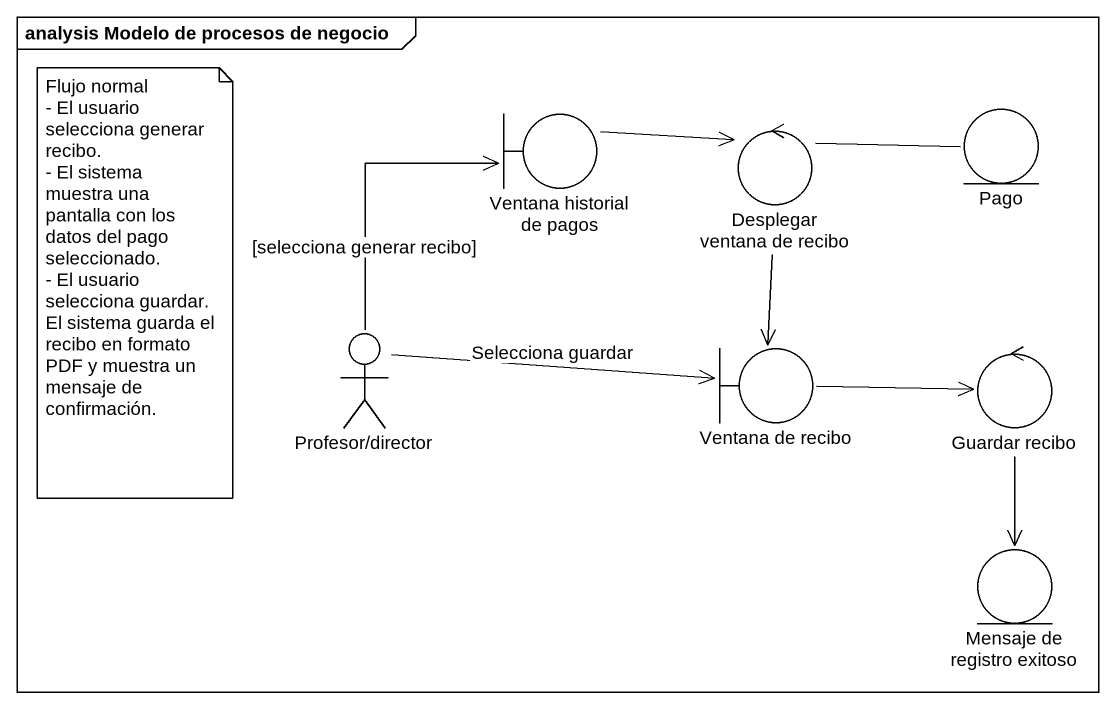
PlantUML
@startuml
mainframe analysis Modelo de procesos de negocio
boundary "Ventana historial de pagos" as Ventana_historial_de_pagos
control "Desplegar ventana de recibo" as Desplegar_ventana_de_recibo
entity Pago
actor "Profesor/director" as Profesor_director
boundary "Ventana de recibo" as Ventana_de_recibo
control "Guardar recibo" as Guardar_recibo
entity "Mensaje de registro exitoso" as Mensaje_de_registro_exitoso
Ventana_historial_de_pagos -right-> Desplegar_ventana_de_recibo
Desplegar_ventana_de_recibo -right- Pago
Desplegar_ventana_de_recibo --> Ventana_de_recibo
Profesor_director -up-> Ventana_historial_de_pagos : [selecciona generar recibo]
Profesor_director -right-> Ventana_de_recibo : Selecciona guardar
Ventana_de_recibo -right-> Guardar_recibo
Guardar_recibo --> Mensaje_de_registro_exitoso
note as N1
  Flujo normal
  - El usuario selecciona generar recibo.
  - El sistema muestra una pantalla con los datos del pago seleccionado.
  - El usuario selecciona guardar.
  El sistema guarda el recibo en formato PDF y muestra un mensaje de confirmación.
end note
@enduml
